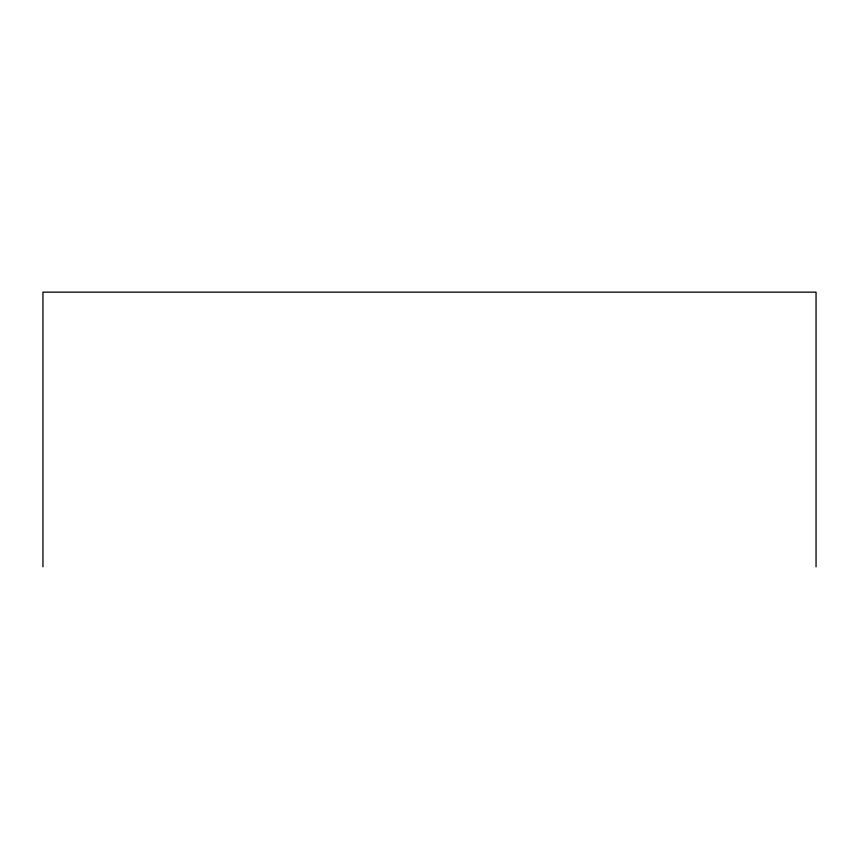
<?xml version="1.0" encoding="UTF-8"?>
<svg xmlns="http://www.w3.org/2000/svg" width="859" height="859" viewBox="0 0 859 859"><rect width="100%" height="100%" fill="white"/><g stroke="black" fill="none" stroke-linecap="round" stroke-linejoin="round"><path stroke-width="1.29" d="M816.05 566.843L816.05 292.157L42.95 292.157L42.95 566.843"/></g></svg>
